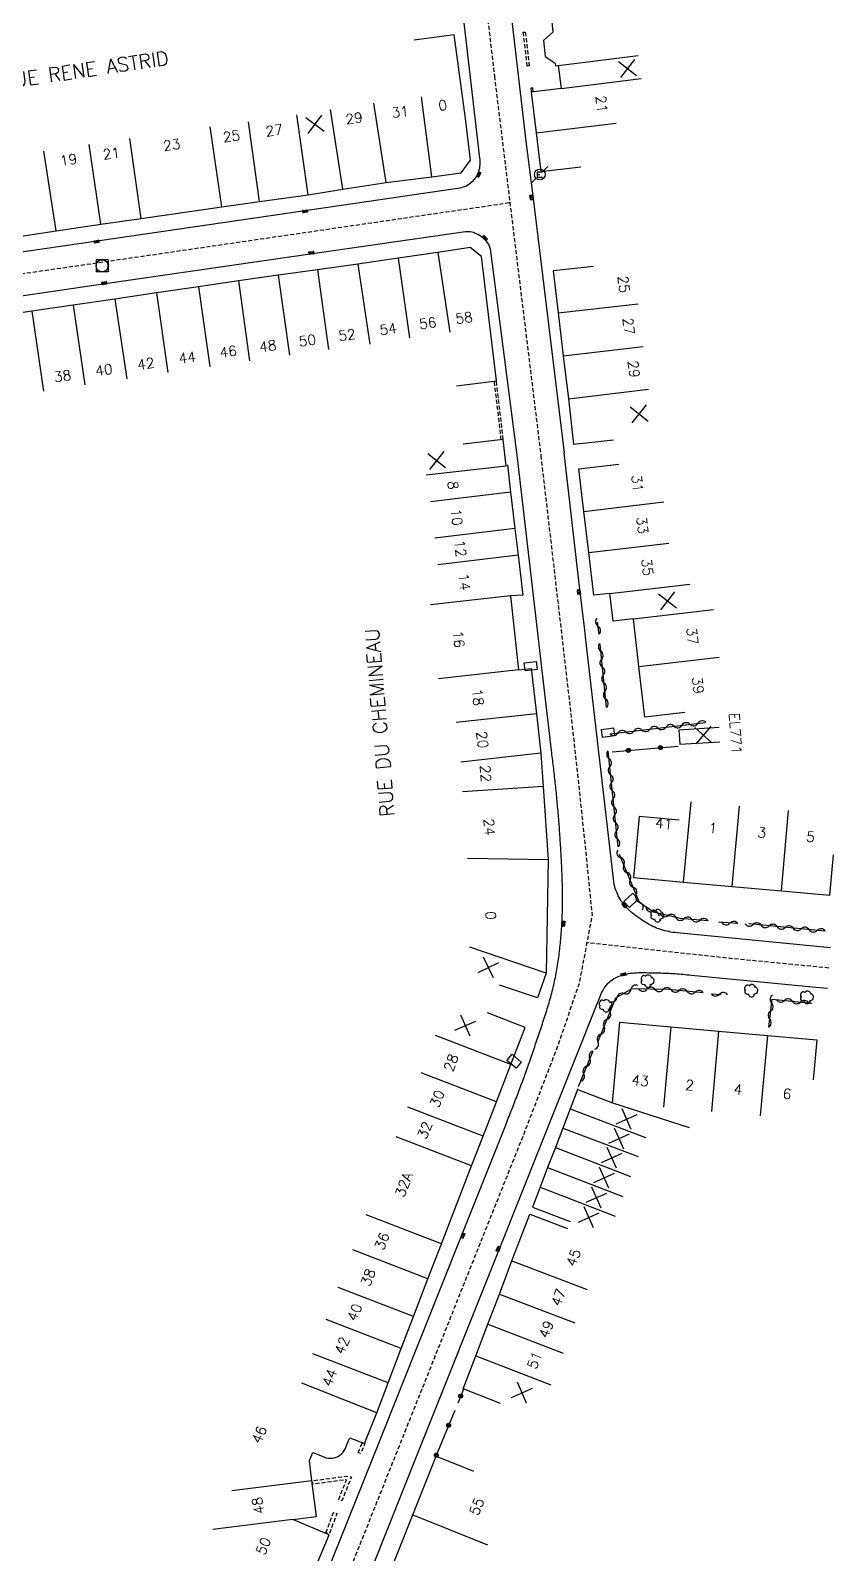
# Model space of a CAD drawing. Header units: millimetres. Extents: x 101000 to 102000, y 121000 to 122001.
# Drawn here: x 101540.8 to 101639.7, y 121696.8 to 121885.7 of the extents above; entities that cross this region are included whole.
import ezdxf
from ezdxf.enums import TextEntityAlignment as Align

# ---------------------------------------------------------------- set-up
doc = ezdxf.new("R2010")
doc.units = ezdxf.units.MM
doc.linetypes.add('DASHED', pattern=[0.75, 0.5, -0.25])
doc.layers.get('0').update_dxf_attribs({"linetype": 'CONTINUOUS'})
for name, color, linetype in [('W0001', 6, 'DASHED'), ('W0008', 7, 'CONTINUOUS'), ('W0100', 7, 'CONTINUOUS'), ('W0112', 1, 'DASHED'), ('W0300', 7, 'CONTINUOUS'), ('W0310', 3, 'CONTINUOUS'), ('W0322', 7, 'CONTINUOUS'), ('W0400', 7, 'CONTINUOUS'), ('W0420', 7, 'CONTINUOUS'), ('W0471', 7, 'CONTINUOUS'), ('W0984', 7, 'CONTINUOUS'), ('W0989', 7, 'CONTINUOUS'), ('W0991', 7, 'CONTINUOUS'), ('W1102', 7, 'CONTINUOUS'), ('W1471', 7, 'CONTINUOUS')]:
    doc.layers.add(name, color=color, linetype=linetype)
doc.styles.get("Standard").update_dxf_attribs({"font": 'romans.shx', "width": 0.85})

# ---------------------------------------------------------------- blocks, each defined once
blk = doc.blocks.new('t991o')
at = {"color": 0, "linetype": 'Continuous'}
for p, q in [((-1, 1), (1, -1)), ((-1, -1), (1, 1))]:
    blk.add_line(p, q, dxfattribs=at)
blk = doc.blocks.new('T471')
for p, q in [((-0.333334, 0.333334), (-0.333334, -0.333334)), ((-0.333334, 0.333334), (0.333334, 0.333334)), ((-0.333334, 0), (0, 0)), ((0.500001, 0.500001), (1.000002, 1.000002)), ((-0.500001, -0.500001), (-1.000002, -1.000002)), ((-0.333334, -0.333334), (0.333334, -0.333334))]:
    blk.add_line(p, q)
blk.add_ellipse((0, 0), major_axis=(0.471405, 0.471405), ratio=1, start_param=5.4977871438, end_param=11.780972451)
blk = doc.blocks.new('T400')
for p, q in [((-0.15, 0.3), (0.15, 0.3)), ((-0.15, -0.25), (-0.15, 0.3)), ((-0.15, 0.15), (0.15, 0.15)), ((-0.15, 0), (0.15, 0)), ((0.15, 0.3), (0.15, -0.25)), ((-0.15, -0.15), (0.15, -0.15)), ((-0.15, -0.25), (-0.15, -0.3)), ((-0.15, -0.3), (0.15, -0.3)), ((0.15, -0.3), (0.15, -0.25))]:
    blk.add_line(p, q)
blk = doc.blocks.new('T420')
for p, q in [((0.75, 0.75), (-0.75, 0.75)), ((-0.75, 0.75), (-0.75, -0.75)), ((0.75, 0.75), (0.75, -0.75)), ((0.75, -0.75), (-0.75, -0.75))]:
    blk.add_line(p, q)
blk.add_ellipse((0, 0), major_axis=(-0.53, 0.53), ratio=1, start_param=3.926991, end_param=10.210176)
blk = doc.blocks.new('T1471')
at = {"color": 0, "linetype": 'Continuous', "flags": 128}
blk.add_lwpolyline([(-0.75, -0.5), (-0.75, 0.5), (0.75, 0.5), (0.75, -0.5), (-0.75, -0.5)], dxfattribs=at)
blk = doc.blocks.new('T300')
for p, q in [((-0.8, 0.51), (-0.86, 0.34)), ((-0.86, 0.34), (-0.86, 0.17)), ((-0.86, 0.17), (-0.74, 0.06)), ((-0.69, 0.63), (-0.8, 0.51)), ((-0.8, -0.06), (-0.74, 0.06)), ((-0.74, 0.06), (-0.69, 0.11)), ((-0.57, 0.69), (-0.69, 0.63)), ((-0.46, 0.69), (-0.57, 0.69)), ((-0.29, 0.63), (-0.46, 0.69)), ((-0.29, 0.63), (-0.17, 0.74)), ((-0.23, 0.57), (-0.29, 0.63)), ((-0.17, 0.74), (-0.06, 0.8)), ((-0.06, 0.8), (0.06, 0.8)), ((0.06, 0.8), (0.23, 0.74)), ((0.23, 0.74), (0.34, 0.63)), ((0.34, 0.63), (0.4, 0.51)), ((0.46, 0.46), (0.34, 0.46)), ((0.4, 0.51), (0.4, 0.46)), ((0.57, 0.4), (0.46, 0.46)), ((0.57, 0.4), (0.69, 0.29)), ((0.69, 0.29), (0.74, 0.17)), ((0.74, 0.06), (0.69, -0.17)), ((0.74, 0.17), (0.74, 0.06)), ((-0.8, -0.17), (-0.8, -0.06)), ((-0.8, -0.23), (-0.8, -0.17)), ((-0.74, -0.34), (-0.8, -0.23)), ((-0.69, -0.4), (-0.74, -0.34)), ((-0.51, -0.46), (-0.69, -0.4)), ((-0.4, -0.46), (-0.51, -0.46)), ((-0.4, -0.46), (-0.34, -0.46)), ((-0.34, -0.46), (-0.34, -0.4)), ((-0.34, -0.51), (-0.34, -0.46)), ((-0.29, -0.63), (-0.34, -0.51)), ((-0.17, -0.74), (-0.29, -0.63)), ((-0.06, -0.8), (-0.17, -0.74)), ((0.06, -0.8), (-0.06, -0.8)), ((0.17, -0.74), (0.06, -0.8)), ((0.23, -0.69), (0.17, -0.74)), ((0.29, -0.46), (0.23, -0.46)), ((0.29, -0.63), (0.23, -0.69)), ((0.46, -0.4), (0.29, -0.46)), ((0.34, -0.51), (0.29, -0.63)), ((0.34, -0.51), (0.34, -0.46)), ((0.57, -0.34), (0.46, -0.4)), ((0.63, -0.29), (0.57, -0.34)), ((0.69, -0.17), (0.63, -0.29))]:
    blk.add_line(p, q)
blk = doc.blocks.new('t322o')
at = {"color": 0, "linetype": 'Continuous'}
for radius in [0.25, 0.15]:
    blk.add_circle((0, 0), radius, dxfattribs=at)
blk = doc.blocks.new('t310o')
at = {"color": 0, "linetype": 'Continuous'}
for centre, start, end in [((-0.5, 0.38), 216.8699, 323.1304), ((0.5, -0.37), 36.8699, 143.1303)]:
    blk.add_arc(centre, 0.625, start, end, dxfattribs=at)

msp = doc.modelspace()

# ---------------------------------------------------------------- linework, layer by layer
at = {"layer": 'W0001'}
for points in [[(101588.27, 121967.4), (101590.09, 121951.12), (101598.36, 121880.06), (101604.12, 121833.03)], [(101600.21, 121864.33), (101508.24, 121850.93), (101492.41, 121848.66), (101403.15, 121835.68)]]:
    msp.add_lwpolyline(points, dxfattribs=at)
at = {"layer": 'W0001', "flags": 128}
for points in [[(101604.12, 121833.03), (101607.1, 121807.39), (101608.22, 121797.71), (101609.52, 121785.55), (101610.48, 121776.02), (101608.87, 121767.47), (101606.06, 121759.38), (101602.05, 121748.98), (101597, 121736.35), (101592.11, 121724.11), (101586.6, 121710.33), (101580.81, 121695.81), (101577.08, 121686.46), (101572.42, 121674.5), (101568.46, 121663.26), (101565.25, 121652.3), (101562.04, 121639.62), (101559.64, 121629.21), (101556.35, 121614.77), (101548.45, 121607.81), (101539.92, 121613.32), (101535.03, 121642.55), (101531.11, 121666.07), (101526.84, 121691.65), (101522.18, 121719.55), (101517.12, 121749.9), (101512.99, 121774.68), (101509.21, 121797.45), (101507, 121810.7)], [(101639.86, 121769.45), (101627.26, 121770.67), (101609.84, 121772.59)]]:
    msp.add_lwpolyline(points, dxfattribs=at)
at = {"layer": 'W0008', "flags": 128}
for points in [[(101591.43, 121967.64), (101594.77, 121936.2), (101597.42, 121913.39), (101598.5, 121904.38), (101602.28, 121871.99), (101603.13, 121865.2), (101607.02, 121833.36)], [(101573.57, 121684.39), (101584.09, 121710.73), (101594.44, 121736.64), (101599.72, 121749.89), (101599.82, 121750.12), (101599.91, 121750.35), (101600, 121750.58), (101600.09, 121750.81), (101600.19, 121751.04), (101600.28, 121751.27), (101600.37, 121751.5), (101600.46, 121751.74), (101600.55, 121751.97), (101600.64, 121752.2), (101600.73, 121752.43), (101600.82, 121752.66), (101600.91, 121752.89), (101601, 121753.13), (101601.09, 121753.36), (101601.18, 121753.59), (101601.26, 121753.82), (101601.35, 121754.06), (101601.44, 121754.29), (101601.53, 121754.52), (101601.61, 121754.75), (101601.7, 121754.99), (101601.79, 121755.22), (101601.87, 121755.45), (101601.96, 121755.69), (101602.04, 121755.92), (101602.13, 121756.15), (101602.21, 121756.39), (101602.3, 121756.62), (101602.38, 121756.86), (101602.46, 121757.09), (101602.55, 121757.32), (101602.63, 121757.56), (101602.71, 121757.79), (101602.79, 121758.03), (101602.88, 121758.26), (101602.96, 121758.5), (101603.04, 121758.73), (101603.12, 121758.97), (101603.2, 121759.2), (101603.28, 121759.44), (101603.36, 121759.67), (101603.44, 121759.91), (101603.52, 121760.14), (101603.6, 121760.38), (101603.68, 121760.61), (101603.76, 121760.85), (101603.84, 121761.09), (101603.91, 121761.32), (101603.99, 121761.56), (101604.07, 121761.8), (101604.15, 121762.03), (101604.23, 121762.27), (101604.31, 121762.51), (101604.39, 121762.75), (101604.46, 121762.99), (101604.54, 121763.22), (101604.62, 121763.46), (101604.7, 121763.7), (101604.77, 121763.94), (101604.85, 121764.18), (101604.92, 121764.42), (101605, 121764.65), (101605.07, 121764.89), (101605.14, 121765.13), (101605.21, 121765.37), (101605.28, 121765.61), (101605.35, 121765.85), (101605.41, 121766.1), (101605.48, 121766.34), (101605.54, 121766.58), (101605.6, 121766.82), (101605.66, 121767.07), (101605.72, 121767.31), (101605.78, 121767.55), (101605.83, 121767.8), (101605.88, 121768.04), (101605.93, 121768.29), (101605.98, 121768.54), (101606.03, 121768.79), (101606.07, 121769.03), (101606.12, 121769.28), (101606.16, 121769.53), (101606.2, 121769.78), (101606.24, 121770.03), (101606.27, 121770.28), (101606.31, 121770.52), (101606.34, 121770.77), (101606.38, 121771.02), (101606.41, 121771.27), (101606.44, 121771.52), (101606.47, 121771.77), (101606.5, 121772.02), (101606.52, 121772.27), (101606.55, 121772.52), (101606.57, 121772.77), (101606.59, 121773.02), (101606.62, 121773.27), (101606.64, 121773.52), (101606.66, 121773.77), (101606.68, 121774.03), (101606.69, 121774.28), (101606.71, 121774.53), (101606.73, 121774.78), (101606.74, 121775.03), (101606.76, 121775.28), (101606.77, 121775.54), (101606.78, 121775.79), (101606.79, 121776.05), (101606.8, 121776.3), (101606.81, 121776.55), (101606.82, 121776.81), (101606.82, 121777.06), (101606.82, 121777.32), (101606.83, 121777.57), (101606.83, 121777.83), (101606.83, 121778.08), (101606.83, 121778.34), (101606.82, 121778.59), (101606.82, 121778.84), (101606.82, 121779.1), (101606.81, 121779.35), (101606.81, 121779.61), (101606.8, 121779.86), (101606.79, 121780.12), (101606.78, 121780.37), (101606.78, 121780.62), (101606.77, 121780.88), (101606.76, 121781.13), (101606.75, 121781.39), (101606.73, 121781.64), (101606.72, 121781.9), (101606.71, 121782.15), (101606.7, 121782.4), (101606.69, 121782.66), (101606.67, 121782.91), (101606.66, 121783.16), (101606.65, 121783.41), (101606.63, 121783.66), (101606.62, 121783.91), (101606.6, 121784.16), (101606.59, 121784.41), (101606.57, 121784.67), (101606.56, 121784.92), (101606.54, 121785.17), (101606.52, 121785.42), (101606.51, 121785.67), (101606.49, 121785.92), (101606.47, 121786.17), (101606.46, 121786.42), (101606.44, 121786.67), (101606.42, 121786.92), (101606.4, 121787.17), (101606.38, 121787.43), (101606.36, 121787.68), (101606.34, 121787.93), (101606.32, 121788.18), (101606.3, 121788.43), (101606.28, 121788.68), (101606.26, 121788.93), (101606.23, 121789.18), (101606.21, 121789.43), (101606.19, 121789.68), (101606.17, 121789.93), (101606.14, 121790.18), (101606.12, 121790.43), (101606.09, 121790.68), (101606.07, 121790.93), (101606.05, 121791.18), (101606.02, 121791.43), (101605.99, 121791.68), (101605.97, 121791.93), (101605.94, 121792.18), (101605.92, 121792.43), (101605.89, 121792.68), (101605.86, 121792.93), (101605.83, 121793.18), (101605.8, 121793.43), (101605.78, 121793.68), (101605.75, 121793.93), (101605.72, 121794.18), (101605.69, 121794.43), (101605.66, 121794.68), (101605.63, 121794.93), (101605.6, 121795.18), (101605.57, 121795.43), (101605.54, 121795.68), (101605.5, 121795.93), (101605.47, 121796.18), (101605.44, 121796.43), (101604.25, 121806.68), (101603.66, 121811.71), (101601.23, 121832.71)], [(101640.09, 121771.96), (101621.04, 121773.81), (101620.78, 121773.84), (101620.52, 121773.87), (101620.26, 121773.91), (101620, 121773.96), (101619.75, 121774.01), (101619.5, 121774.08), (101619.25, 121774.15), (101619, 121774.23), (101618.75, 121774.31), (101618.5, 121774.41), (101618.27, 121774.51), (101618.04, 121774.61), (101617.81, 121774.72), (101617.59, 121774.84), (101617.37, 121774.96), (101617.15, 121775.08), (101616.94, 121775.22), (101616.73, 121775.35), (101616.52, 121775.49), (101616.31, 121775.64), (101616.11, 121775.79), (101615.9, 121775.94), (101615.7, 121776.1), (101615.5, 121776.26), (101615.3, 121776.42), (101615.11, 121776.59), (101614.92, 121776.77), (101614.74, 121776.95), (101614.57, 121777.15), (101614.41, 121777.35), (101614.25, 121777.56), (101614.11, 121777.76), (101613.98, 121777.98), (101613.86, 121778.19), (101613.74, 121778.41), (101613.64, 121778.64), (101613.54, 121778.87), (101613.45, 121779.1), (101613.37, 121779.33), (101613.3, 121779.57), (101613.24, 121779.82), (101609.71, 121810.15), (101609.57, 121811.36), (101608.98, 121816.4), (101607.02, 121833.36)], [(101577.92, 121681.86), (101588.85, 121709.27), (101599.17, 121735.05), (101611.13, 121765), (101611.45, 121765.81), (101611.53, 121766.05), (101611.62, 121766.28), (101611.73, 121766.5), (101611.84, 121766.72), (101611.97, 121766.93), (101612.11, 121767.13), (101612.27, 121767.32), (101612.43, 121767.51), (101612.61, 121767.68), (101612.8, 121767.85), (101612.99, 121768), (101613.19, 121768.13), (101613.4, 121768.25), (101613.62, 121768.35), (101613.84, 121768.44), (101614.06, 121768.52), (101614.29, 121768.59), (101614.52, 121768.65), (101614.76, 121768.7), (101615.01, 121768.76), (101615.25, 121768.8), (101615.5, 121768.83), (101615.75, 121768.85), (101616, 121768.87), (101616.25, 121768.88), (101616.5, 121768.89), (101616.75, 121768.89), (101616.99, 121768.89), (101617.24, 121768.88), (101617.49, 121768.87), (101617.74, 121768.87), (101617.99, 121768.86), (101618.24, 121768.85), (101618.49, 121768.85), (101618.75, 121768.84), (101619, 121768.84), (101619.26, 121768.83), (101619.51, 121768.82), (101619.76, 121768.81), (101620.02, 121768.8), (101620.27, 121768.78), (101620.53, 121768.77), (101620.78, 121768.75), (101621.04, 121768.73), (101621.29, 121768.71), (101621.54, 121768.69), (101621.8, 121768.67), (101622.05, 121768.64), (101622.3, 121768.61), (101622.56, 121768.59), (101622.81, 121768.56), (101637.86, 121767.12), (101639.69, 121766.94)]]:
    msp.add_lwpolyline(points, dxfattribs=at)
for points in [[(101496.69, 121893.38), (101500.12, 121872.42), (101502.7, 121856.76, 0.1193), (101503.44, 121854.8, 0.143), (101504.94, 121853.71, 0.124), (101507.35, 121853.55), (101522.35, 121855.77), (101526.55, 121856.37), (101549.33, 121859.69), (101574.28, 121863.32), (101594.09, 121866.22, 0.146), (101595.57, 121866.95, 0.1275), (101596.43, 121868.24, 0.1108), (101596.57, 121869.87), (101594.81, 121884.89), (101591.6, 121912.17)], [(101601.23, 121832.71), (101597.98, 121858.04, 0.0666), (101597.7, 121859.11, 0.1609), (101596.31, 121860.41, 0.1562), (101594.76, 121860.76), (101576.07, 121858.06), (101550.33, 121854.35), (101530.3, 121851.41), (101522.97, 121850.34), (101508.41, 121848.21, 0.1026), (101506.13, 121847.55, 0.173), (101504.87, 121845.97, 0.117), (101504.9, 121843.56), (101506.82, 121831.91), (101510.43, 121810.18)]]:
    msp.add_lwpolyline(points, format="xyb", dxfattribs=at)
at = {"layer": 'W0100', "flags": 128}
for points in [[(101603.18, 121916.89), (101598.22, 121916.28), (101598.9, 121910.81), (101599.51, 121905.9), (101600.14, 121900.83), (101600.72, 121895.97), (101601.4, 121890.52), (101605.54, 121890.96), (101605.89, 121887.71), (101605.39, 121887.66), (101605.61, 121885.53), (101604.45, 121884.47), (101604.68, 121882.49), (101605.9, 121881.66), (101605.94, 121881.34), (101606.29, 121881.38), (101606.64, 121878.54), (101602.93, 121878.08), (101603.56, 121873.02), (101604.13, 121868.23), (101609.1, 121868.83)], [(101524.89, 121863.17), (101525.58, 121858.22), (101529.62, 121858.78), (101532.4, 121859.19), (101538.28, 121860), (101543.95, 121860.87), (101549.53, 121861.69), (101554.53, 121862.41), (101564.54, 121863.87), (101569.19, 121864.5), (101575.26, 121865.36), (101579.55, 121866.03), (101584.92, 121866.85), (101590.58, 121867.56), (101594.23, 121868.07), (101595.4, 121869.64), (101594.78, 121874.82), (101593.38, 121885.2), (101588.42, 121884.53)], [(101593.64, 121841.66), (101598.61, 121842.26), (101596.75, 121857.68), (101595.34, 121858.79), (101591.35, 121858.2), (101586.4, 121857.48), (101581.41, 121856.73), (101576.42, 121856.04), (101571.53, 121855.36), (101566.58, 121854.67), (101561.62, 121853.95), (101556.41, 121853.2), (101551.25, 121852.42), (101546.08, 121851.66), (101540.93, 121850.9), (101535.77, 121850.14), (101530.84, 121849.41), (101531.57, 121844.47)], [(101610.64, 121856.46), (101605.67, 121855.9), (101606.27, 121850.69), (101606.91, 121845.36), (101607.55, 121840.03), (101608.19, 121834.4), (101613.16, 121834.97)], [(101599.83, 121831.69), (101599.46, 121834.98), (101594.5, 121834.42)], [(101599.97, 121831.84), (101600.37, 121828.45), (101600.9, 121823.94), (101601.29, 121820.66), (101601.9, 121815.67), (101600.36, 121815.59), (101601.37, 121806.43), (101602.94, 121806.6), (101603.57, 121800.98), (101604.11, 121796.11), (101604.4, 121791.98), (101605.03, 121782.86), (101604.78, 121768.81), (101603.73, 121765.73), (101599, 121767.34)], [(101621.99, 121801.12), (101617.03, 121800.55), (101616.3, 121806.85), (101615.63, 121812.76), (101613.1, 121812.45), (101612.7, 121815.9), (101610.71, 121815.68), (101610.07, 121820.97), (101609.47, 121826.07), (101608.83, 121831.34), (101613.8, 121831.94)], [(101626.24, 121799.28), (101621.25, 121798.96), (101621.36, 121797.2), (101626.35, 121797.52)], [(101621.3, 121787.79), (101616.33, 121788.25), (101615.63, 121780.68), (101621.83, 121780.09), (101627.88, 121779.56), (101633.98, 121779.01), (101640, 121778.49), (101640.43, 121783.47)], [(101574.42, 121690.95), (101577.86, 121699.17), (101573.35, 121701.06), (101576.26, 121701.42), (101575.71, 121705.85), (101575.42, 121708.38), (101575.84, 121709.37), (101577.2, 121708.81), (101577.45, 121708.72), (101577.71, 121708.67), (101577.97, 121708.65), (101578.23, 121708.66), (101578.49, 121708.7), (101578.74, 121708.77), (101578.97, 121708.88), (101579.18, 121709.02), (101579.38, 121709.19), (101579.57, 121709.39), (101579.73, 121709.61), (101579.86, 121709.85), (101579.97, 121710.1), (101580.06, 121710.36), (101580.4, 121711.18), (101582.25, 121710.46), (101583.76, 121714.3), (101585.17, 121718), (101586.8, 121722.26), (101588.32, 121726.24), (101590.11, 121730.9), (101591.78, 121735.24), (101595.5, 121744.92), (101596.96, 121748.59), (101598.61, 121752.86), (101600.4, 121757.48), (101602.17, 121762.07), (101597.51, 121763.87)], [(101608.8, 121754.34), (101613.02, 121752.71), (101613.94, 121762.74), (101620.26, 121762.17), (101626.19, 121761.63), (101632.25, 121761.09), (101638.38, 121760.54), (101637.94, 121755.56)], [(101608.72, 121754.45), (101607.77, 121752), (101606.84, 121749.6), (101605.93, 121747.19), (101604.97, 121744.71), (101604.03, 121742.27), (101603.08, 121739.8), (101607.75, 121738)], [(101599.13, 121715.44), (101594.47, 121717.25), (101596.06, 121721.37), (101597.55, 121725.26), (101598.98, 121729), (101600.54, 121733.12), (101602.75, 121738.92), (101607.42, 121737.13)], [(101574.17, 121648.85), (101569.28, 121649.91), (101570.75, 121656.71), (101571.61, 121660.66), (101574.07, 121666.68), (101576.7, 121672.99), (101579.2, 121679.03), (101581.48, 121684.76), (101583.79, 121690.53), (101588.22, 121701.63), (101591.12, 121708.89), (101595.77, 121707.04)]]:
    msp.add_lwpolyline(points, dxfattribs=at)
at = {"layer": 'W0112'}
for p, q in [((101599.22, 121834.95), (101598.36, 121842.23)), ((101599.46, 121834.98), (101598.61, 121842.26))]:
    msp.add_line(p, q, dxfattribs=at)
msp.add_lwpolyline([(101602.2, 121885.53), (101602.69, 121881.33), (101602.44, 121881.3), (101601.95, 121885.5)], close=True, dxfattribs=at)
msp.add_lwpolyline([(101603.18, 121878.11), (101603.12, 121878.6), (101602.87, 121878.58), (101602.93, 121878.08)], dxfattribs=at)
at = {"layer": 'W0112', "flags": 128}
for points in [[(101581.45, 121709.37), (101581.97, 121710.59), (101582.29, 121710.46), (101581.76, 121709.24)], [(101579.04, 121703.55), (101580.01, 121705.99), (101575.81, 121705.43), (101575.75, 121705.86), (101580.19, 121706.45), (101580.61, 121706.32), (101579.44, 121703.38)], [(101577.45, 121699.41), (101578.4, 121701.93), (101578.81, 121701.78), (101577.86, 121699.26)]]:
    msp.add_lwpolyline(points, close=True, dxfattribs=at)
at = {"layer": 'W0310', "flags": 128}
for points in [[(101611.37, 121810.85), (101611.17, 121812.33)], [(101612.29, 121801.78), (101611.48, 121809.58)], [(101612.71, 121798.48), (101624.58, 121799.91)], [(101613.72, 121784.46), (101612.5, 121796.36)], [(101624.88, 121775.3), (101621.4, 121775.61), (101618.12, 121776.38), (101616.39, 121777.56), (101613.87, 121783.54)], [(101628.59, 121774.95), (101626.18, 121775.12)], [(101639.43, 121774.02), (101629.92, 121774.91)], [(101624.27, 121766.38), (101620.03, 121766.77), (101615.43, 121766.86), (101613.41, 121765.7), (101611.16, 121760.22)], [(101625.31, 121766.25), (101626.49, 121766.18)], [(101632.41, 121762.12), (101632.83, 121765.57), (101637.78, 121765.07)], [(101610.56, 121759.13), (101608.77, 121754.71)]]:
    msp.add_lwpolyline(points, dxfattribs=at)
at = {"layer": 'W0322', "flags": 128}
for points in [[(101612.99, 121796.27), (101621.16, 121796.97)], [(101594.51, 121717.23), (101593.82, 121715.5)], [(101593.43, 121714.59), (101591.15, 121709)]]:
    msp.add_lwpolyline(points, dxfattribs=at)
at = {"layer": 'W1102'}
for p, q in [((101606.29, 121881.38), (101616.21, 121882.62)), ((101606.64, 121878.54), (101616.56, 121879.78)), ((101584.92, 121866.85), (101583.41, 121876.73)), ((101590.58, 121867.56), (101589.32, 121877.48)), ((101569.19, 121864.5), (101567.85, 121874.41)), ((101575.26, 121865.36), (101573.86, 121875.26)), ((101579.55, 121866.03), (101578.01, 121875.91)), ((101603.56, 121873.02), (101613.48, 121874.25)), ((101554.53, 121862.41), (101553.11, 121872.31)), ((101564.54, 121863.87), (101563.1, 121873.77)), ((101543.95, 121860.87), (101542.42, 121870.76)), ((101549.53, 121861.69), (101548.08, 121871.59)), ((101586.4, 121857.48), (101587.83, 121847.59)), ((101591.35, 121858.2), (101592.82, 121848.31)), ((101571.53, 121855.36), (101572.91, 121845.46)), ((101576.42, 121856.04), (101577.78, 121846.14)), ((101581.41, 121856.73), (101582.91, 121846.84)), ((101561.62, 121853.95), (101563.06, 121844.05)), ((101566.58, 121854.67), (101567.96, 121844.77)), ((101546.08, 121851.66), (101547.53, 121841.77)), ((101551.25, 121852.42), (101552.74, 121842.53)), ((101556.41, 121853.2), (101557.84, 121843.3)), ((101606.27, 121850.69), (101616.2, 121851.82)), ((101540.93, 121850.9), (101542.4, 121841.01)), ((101606.91, 121845.36), (101616.84, 121846.55)), ((101607.55, 121840.03), (101617.48, 121841.23)), ((101599.83, 121831.69), (101589.89, 121830.58))]:
    msp.add_line(p, q, dxfattribs=at)
at = {"layer": 'W1102', "flags": 128}
for points in [[(101600.37, 121828.45), (101590.44, 121827.28)], [(101609.47, 121826.07), (101619.39, 121827.26)], [(101600.9, 121823.94), (101590.97, 121822.77)], [(101610.07, 121820.97), (101620, 121822.15)], [(101601.29, 121820.66), (101591.36, 121819.45)], [(101612.7, 121815.9), (101622.63, 121817.07)], [(101600.36, 121815.59), (101590.42, 121814.49)], [(101615.63, 121812.76), (101625.56, 121813.9)], [(101601.37, 121806.43), (101591.43, 121805.32)], [(101616.3, 121806.85), (101626.24, 121807.99)], [(101603.57, 121800.98), (101593.63, 121799.88)], [(101604.11, 121796.11), (101594.18, 121794.99)], [(101604.4, 121791.98), (101594.42, 121791.28)], [(101621.83, 121780.09), (101622.77, 121790.05)], [(101627.88, 121779.56), (101628.77, 121789.52)], [(101633.98, 121779.01), (101634.88, 121788.97)], [(101605.03, 121782.86), (101595.03, 121783.04)], [(101604.78, 121768.81), (101595.31, 121772.03)], [(101600.4, 121757.48), (101591.07, 121761.08)], [(101620.26, 121762.17), (101619.36, 121752.21)], [(101626.19, 121761.63), (101625.29, 121751.67)], [(101632.25, 121761.09), (101631.35, 121751.13)], [(101598.61, 121752.86), (101589.28, 121756.46)], [(101596.96, 121748.59), (101587.63, 121752.19)], [(101607.77, 121752), (101617.1, 121748.41)], [(101613.02, 121752.71), (101622.55, 121749.68)], [(101606.84, 121749.6), (101616.19, 121746.06)], [(101595.5, 121744.92), (101586.17, 121748.51)], [(101605.93, 121747.19), (101615.26, 121743.6)], [(101604.97, 121744.71), (101614.3, 121741.11)], [(101604.03, 121742.27), (101613.37, 121738.68)], [(101591.78, 121735.24), (101582.45, 121738.83)], [(101590.11, 121730.9), (101580.78, 121734.48)], [(101600.54, 121733.12), (101609.89, 121729.59)], [(101588.32, 121726.24), (101578.99, 121729.82)], [(101598.98, 121729), (101608.33, 121725.44)], [(101586.8, 121722.26), (101577.46, 121725.84)], [(101597.55, 121725.26), (101606.89, 121721.68)], [(101585.17, 121718), (101575.83, 121721.58)], [(101596.06, 121721.37), (101605.38, 121717.74)], [(101583.76, 121714.3), (101574.46, 121717.97)], [(101575.71, 121705.85), (101565.78, 121704.61)], [(101573.35, 121701.06), (101563.42, 121699.81)], [(101588.22, 121701.63), (101597.51, 121697.92)]]:
    msp.add_lwpolyline(points, dxfattribs=at)

# ---------------------------------------------------------------- block references
at = {"layer": 'W0300'}
for p in [(101618.62, 121775.93), (101617.42, 121767.82), (101630.28, 121766.63), (101637.2, 121765.8), (101612.23, 121764.76)]:
    msp.add_blockref('T300', p, dxfattribs=at)
at = {"layer": 'W0310'}
for p, rotation in [((101611.23, 121811.84), 97.70451048660341), ((101611.57, 121808.74), 95.94005050557428), ((101611.77, 121806.76), 95.94005050557428), ((101611.98, 121804.77), 95.94005050557428), ((101612.19, 121802.78), 95.94005050557428), ((101613.7, 121798.6), 6.860615985724619), ((101615.69, 121798.84), 6.860615985724619), ((101617.67, 121799.08), 6.860615985724619), ((101619.66, 121799.32), 6.860615985724619), ((101621.64, 121799.56), 6.860615985724619), ((101623.63, 121799.8), 6.860615985724619), ((101612.6, 121795.41), 95.82438766684682), ((101612.8, 121793.42), 95.82438766684682), ((101613.01, 121791.43), 95.82438766684682), ((101613.21, 121789.44), 95.82438766684682), ((101613.41, 121787.45), 95.82438766684682), ((101613.62, 121785.46), 95.82438766684682), ((101614.04, 121783.13), 112.8104909816003), ((101614.82, 121781.29), 112.8104909816003), ((101615.59, 121779.45), 112.8104909816003), ((101616.37, 121777.6), 112.8104909816003), ((101618, 121776.46), 145.5539954219983), ((101619.93, 121775.96), 166.9345495440259), ((101621.89, 121775.57), 174.9088842540244), ((101623.88, 121775.39), 174.9088842540244), ((101627.59, 121775.02), 175.8911618184162), ((101630.47, 121774.86), 174.7019796843948), ((101632.46, 121774.67), 174.7019796843948), ((101634.45, 121774.49), 174.7019796843948), ((101636.44, 121774.3), 174.7019796843948), ((101638.43, 121774.12), 174.7019796843948), ((101615.31, 121766.79), 209.7933950971085), ((101617.29, 121766.82), 178.8672889104704), ((101619.29, 121766.78), 178.8672889104704), ((101621.28, 121766.66), 174.831849721086), ((101623.28, 121766.47), 174.831849721086), ((101612.72, 121764.02), 247.6761987331939), ((101613.57, 121765.79), 209.7933950971085), ((101626.31, 121766.19), 356.6478144577356), ((101632.78, 121765.1), 83.03481349493043), ((101634.35, 121765.42), 354.2222672824902), ((101636.34, 121765.22), 354.2222672824902), ((101611.96, 121762.17), 247.6761987331939), ((101632.53, 121763.12), 83.03481349493043), ((101611.2, 121760.32), 247.6761987331939), ((101610.19, 121758.21), 247.9219232604303), ((101609.44, 121756.35), 247.9219232604303)]:
    msp.add_blockref('t310o', p, dxfattribs=dict(at, rotation=rotation))
at = {"layer": 'W0322'}
for p, rotation in [((101618.97, 121796.78), 4.910947853636803), ((101614.98, 121796.44), 4.910947853636803), ((101592.67, 121712.74), 247.8183037315853), ((101591.16, 121709.03), 247.8183037315853)]:
    msp.add_blockref('t322o', p, dxfattribs=dict(at, rotation=rotation))
msp.add_blockref('t322o', (101594.17, 121716.36), dxfattribs=at)
at = {"layer": 'W0400'}
for p, rotation in [((101596.42, 121867.87), 334.4472060324631), ((101602.96, 121865.03), 6.488503854491627), ((101574.86, 121863.3), 277.7446635235083), ((101548.99, 121859.53), 98.6585661290627), ((101597.2, 121859.96), 45.46790019068362), ((101575.66, 121858.15), 97.96494316427624), ((101549.94, 121854.39), 98.33880069914233), ((101608.85, 121816.09), 186.6418545382598), ((101614.48, 121777.25), 219.3233008487089), ((101606.93, 121774.95), 356.5144291005963), ((101614.39, 121768.65), 104.8439014255553), ((101594.45, 121736.27), 338.2290371247801), ((101598.85, 121734.6), 158.1898368920948)]:
    msp.add_blockref('T400', p, dxfattribs=dict(at, rotation=rotation))
at = {"layer": 'W0420'}
msp.add_blockref('T420', (101549.67, 121856.54), dxfattribs=at)
at = {"layer": 'W0471'}
msp.add_blockref('T471', (101603.99, 121867.87), dxfattribs=at)
at = {"layer": 'W0991'}
for p, rotation in [((101614.9, 121881.01), 277.1010540625128), ((101576.09, 121874.09), 8.89177742731709), ((101616.32, 121838.17), 276.461131464016), ((101591.2, 121832.39), 276.3579716318042), ((101619.85, 121815), 276.7161745175661), ((101624.3, 121798.33), 273.686323757779), ((101597.63, 121769.52), 71.2203402142465), ((101594.76, 121762.3), 68.8753965311191), ((101614.77, 121750.7), 68.78856170027362), ((101613.84, 121748.29), 68.93996812372917), ((101612.93, 121745.91), 69.21480815536482), ((101611.98, 121743.44), 68.9692409234903), ((101611.03, 121740.97), 68.94156016094763), ((101610.09, 121738.52), 68.9501729180673), ((101601.79, 121716.77), 68.7678294487053)]:
    msp.add_blockref('t991o', p, dxfattribs=dict(at, rotation=rotation))
at = {"layer": 'W1471'}
for p, rotation in [((101602.87, 121806.9), 6.641854536294043), ((101612.45, 121798.64), 186.6418545358283), ((101615.32, 121777.85), 223.3093196130627), ((101600.8, 121757.88), 319.7758957710986)]:
    msp.add_blockref('T1471', p, dxfattribs=dict(at, rotation=rotation))

# ---------------------------------------------------------------- texts
at = {"layer": 'W0984'}
msp.add_text('EL771', height=1.25, rotation=273.6863, dxfattribs=at).set_placement((101628.29, 121798.53), align=Align.MIDDLE)
at = {"layer": 'W0989'}
for s, rotation, p in [('AVENUE RENE ASTRID', 8.2656, (101545.46, 121880.54)), ('RUE DU CHEMINEAU', 94.7658, (101584.12, 121799.89))]:
    msp.add_text(s, height=1.75, rotation=rotation, dxfattribs=at).set_placement(p, align=Align.MIDDLE)
at = {"layer": 'W0991'}
for s, rotation, p in [('31', 7.2072, (101586.68, 121875.64)), ('0', 7.919, (101591.95, 121876.45)), ('21', 277.1011, (101611.68, 121876.6)), ('29', 8.6718, (101580.95, 121874.84)), ('23', 8.3029, (101558.31, 121871.55)), ('25', 7.6582, (101565.73, 121872.61)), ('27', 8.0658, (101571.03, 121873.34)), ('21', 8.1769, (101550.82, 121870.47)), ('19', 8.3487, (101545.5, 121869.69)), ('25', 276.4922, (101614.42, 121854.25)), ('56', 8.2215, (101590.09, 121849.43)), ('58', 8.4657, (101594.59, 121850.09)), ('27', 276.8479, (101615.03, 121849.04)), ('50', 7.9246, (101575.15, 121847.28)), ('52', 7.7799, (101580.07, 121847.96)), ('54', 8.6416, (101585.18, 121848.7)), ('44', 8.2016, (101560.23, 121845.16)), ('46', 8.282, (101565.32, 121845.9)), ('48', 7.9448, (101570.23, 121846.6)), ('40', 8.3348, (101549.9, 121843.63)), ('42', 8.5759, (101555.1, 121844.41)), ('29', 276.9214, (101615.67, 121843.72)), ('38', 8.4474, (101544.76, 121842.87)), ('8', 276.7246, (101593.22, 121829.32)), ('31', 276.8517, (101616.1, 121829.54)), ('10', 276.7149, (101593.68, 121825.37)), ('33', 276.8108, (101616.72, 121824.35)), ('12', 276.7461, (101594.14, 121821.48)), ('35', 276.85, (101617.34, 121819.16)), ('14', 276.9552, (101594.64, 121817.32)), ('16', 276.3314, (101593.91, 121810.24)), ('37', 276.5106, (101622.92, 121810.6)), ('39', 276.5745, (101623.62, 121804.5)), ('18', 276.3314, (101596.3, 121803.02)), ('20', 276.3972, (101596.88, 121797.76)), ('22', 273.9304, (101597.27, 121793.56)), ('24', 273.9818, (101597.73, 121786.93)), ('41', 354.6099, (101619.39, 121787.36)), ('1', 354.9354, (101625.48, 121786.8)), ('3', 354.8568, (101631.56, 121786.25)), ('5', 355.0419, (101637.6, 121785.72)), ('0', 88.9871, (101597.91, 121775.96)), ('28', 68.7615, (101592.98, 121757.71)), ('43', 354.8495, (101616.47, 121755.48)), ('2', 354.8441, (101622.6, 121754.93)), ('30', 68.9225, (101591.25, 121753.24)), ('4', 354.848, (101628.59, 121754.39)), ('6', 354.8882, (101634.69, 121753.84)), ('32', 68.3609, (101589.72, 121749.34)), ('32A', 68.9764, (101587.11, 121742.59)), ('36', 68.9516, (101584.41, 121735.58)), ('45', 69.1082, (101608.18, 121733.52)), ('38', 68.9998, (101582.68, 121731.08)), ('47', 69.3053, (101606.31, 121728.59)), ('40', 69.0531, (101581.02, 121726.75)), ('49', 69.1322, (101604.81, 121724.64)), ('42', 69.0614, (101579.45, 121722.63)), ('51', 69.0422, (101603.35, 121720.81)), ('44', 69.142, (101577.92, 121718.64)), ('46', 67.408, (101569.17, 121711.56)), ('48', 99.8595, (101569.04, 121702.77)), ('55', 68.2242, (101596.17, 121702.66)), ('50', 67.2741, (101569.69, 121697.76))]:
    msp.add_text(s, height=1.25, rotation=rotation, dxfattribs=at).set_placement(p, align=Align.MIDDLE)

doc.saveas('drawing.dxf')
